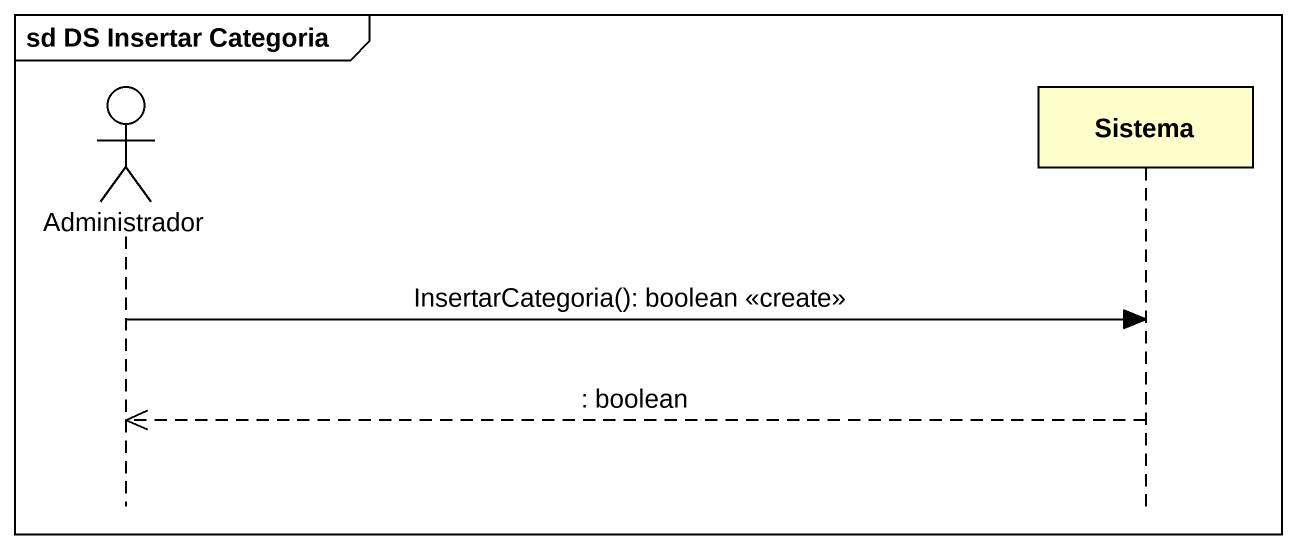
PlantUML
@startuml
mainframe sd DS Insertar Categoria
hide footbox
actor Administrador
participant Sistema

Administrador -> Sistema : InsertarCategoria(): boolean <<create>>
Sistema -->> Administrador : : boolean
@enduml
